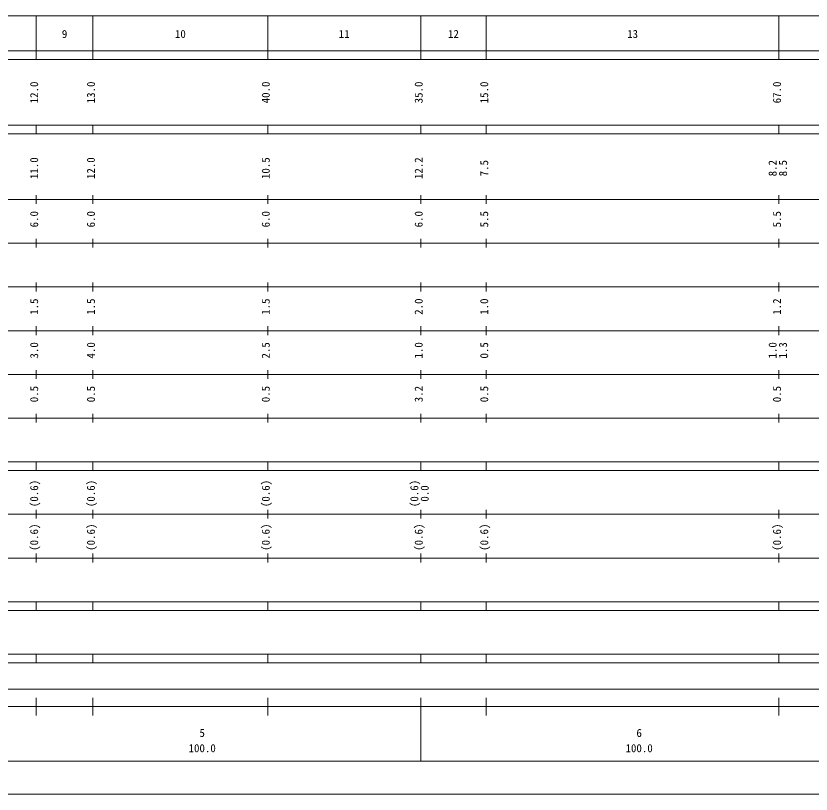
# Model space of a CAD drawing. Units: millimetres on the paper, enlarged 1000 times. Extents: x 40000 to 680000, y 20000 to 380000.
# Drawn here: x 275364 to 457348, y 20000 to 198000 of the extents above; entities that cross this region are included whole.
import ezdxf
from ezdxf.enums import TextEntityAlignment as Align

# ---------------------------------------------------------------- set-up
doc = ezdxf.new("R2010")
doc.units = ezdxf.units.MM
doc.header["$LTSCALE"] = 1000
doc.layers.add('S-BGD-HTXT', color=7, linetype='Continuous', lineweight=13)
doc.layers.add('S-TTL', color=2, linetype='Continuous', lineweight=13)
doc.styles.add('ＭＳ ゴシック', font='')
doc.styles.get('ＭＳ ゴシック').set_extended_font_data('MS Gothic')

msp = doc.modelspace()

# ---------------------------------------------------------------- linework, layer by layer
at = {"layer": 'S-BGD-HTXT'}
for p, q in [((68000, 198000), (579000, 198000)), ((280000, 188000), (280000, 198000)), ((293000, 188000), (293000, 198000)), ((333000, 188000), (333000, 198000)), ((368000, 188000), (368000, 198000)), ((383000, 188000), (383000, 198000)), ((450000, 188000), (450000, 198000)), ((40000, 190000), (579000, 190000)), ((40000, 188000), (579000, 188000)), ((40000, 173000), (579000, 173000)), ((280000, 171000), (280000, 173000)), ((293000, 171000), (293000, 173000)), ((333000, 171000), (333000, 173000)), ((368000, 171000), (368000, 173000)), ((383000, 171000), (383000, 173000)), ((450000, 171000), (450000, 173000)), ((40000, 171000), (579000, 171000)), ((280000, 155000), (280000, 157000)), ((293000, 155000), (293000, 157000)), ((333000, 155000), (333000, 157000)), ((368000, 155000), (368000, 157000)), ((383000, 155000), (383000, 157000)), ((450000, 155000), (450000, 157000)), ((40000, 156000), (579000, 156000)), ((46000, 146000), (579000, 146000)), ((280000, 145000), (280000, 147000)), ((293000, 145000), (293000, 147000)), ((333000, 145000), (333000, 147000)), ((368000, 145000), (368000, 147000)), ((383000, 145000), (383000, 147000)), ((450000, 145000), (450000, 147000)), ((280000, 135000), (280000, 137000)), ((293000, 135000), (293000, 137000)), ((333000, 135000), (333000, 137000)), ((368000, 135000), (368000, 137000)), ((383000, 135000), (383000, 137000)), ((450000, 135000), (450000, 137000)), ((52000, 136000), (579000, 136000)), ((46000, 126000), (579000, 126000)), ((280000, 125000), (280000, 127000)), ((293000, 125000), (293000, 127000)), ((333000, 125000), (333000, 127000)), ((368000, 125000), (368000, 127000)), ((383000, 125000), (383000, 127000)), ((450000, 125000), (450000, 127000)), ((280000, 115000), (280000, 117000)), ((293000, 115000), (293000, 117000)), ((333000, 115000), (333000, 117000)), ((368000, 115000), (368000, 117000)), ((383000, 115000), (383000, 117000)), ((450000, 115000), (450000, 117000)), ((52000, 116000), (579000, 116000)), ((56750, 106000), (579000, 106000)), ((280000, 105000), (280000, 107000)), ((293000, 105000), (293000, 107000)), ((333000, 105000), (333000, 107000)), ((368000, 105000), (368000, 107000)), ((383000, 105000), (383000, 107000)), ((450000, 105000), (450000, 107000)), ((56750, 96000), (579000, 96000)), ((280000, 94000), (280000, 96000)), ((293000, 94000), (293000, 96000)), ((333000, 94000), (333000, 96000)), ((368000, 94000), (368000, 96000)), ((383000, 94000), (383000, 96000)), ((450000, 94000), (450000, 96000)), ((40000, 94000), (579000, 94000)), ((49000, 84000), (579000, 84000)), ((280000, 83000), (280000, 85000)), ((293000, 83000), (293000, 85000)), ((333000, 83000), (333000, 85000)), ((368000, 83000), (368000, 85000)), ((383000, 83000), (383000, 85000)), ((450000, 83000), (450000, 85000)), ((280000, 73000), (280000, 75000)), ((293000, 73000), (293000, 75000)), ((333000, 73000), (333000, 75000)), ((368000, 73000), (368000, 75000)), ((383000, 73000), (383000, 75000)), ((450000, 73000), (450000, 75000)), ((40000, 74000), (579000, 74000)), ((40000, 64000), (579000, 64000)), ((280000, 62000), (280000, 64000)), ((293000, 62000), (293000, 64000)), ((333000, 62000), (333000, 64000)), ((368000, 62000), (368000, 64000)), ((383000, 62000), (383000, 64000)), ((450000, 62000), (450000, 64000)), ((55250, 62000), (579000, 62000)), ((55250, 52000), (579000, 52000)), ((280000, 50000), (280000, 52000)), ((293000, 50000), (293000, 52000)), ((333000, 50000), (333000, 52000)), ((368000, 50000), (368000, 52000)), ((383000, 50000), (383000, 52000)), ((450000, 50000), (450000, 52000)), ((40000, 50000), (579000, 50000)), ((71000, 44000), (565000, 44000)), ((280000, 38000), (280000, 42000)), ((293000, 38000), (293000, 42000)), ((333000, 38000), (333000, 42000)), ((368000, 27500), (368000, 42000)), ((383000, 38000), (383000, 42000)), ((450000, 38000), (450000, 42000)), ((40000, 40000), (579000, 40000)), ((68000, 27500), (579000, 27500))]:
    msp.add_line(p, q, dxfattribs=at)
at = {"layer": 'S-TTL'}
msp.add_line((40000, 20000), (680000, 20000), dxfattribs=at)

# ---------------------------------------------------------------- texts
at = {"layer": 'S-BGD-HTXT', "style": 'ＭＳ ゴシック'}
for s, p in [('9', (285875, 192405)), ('10', (311750, 192405)), ('11', (349250, 192405)), ('12', (374250, 192405)), ('13', (415250, 192405)), ('5', (317375, 32523)), ('6', (417375, 32523)), ('100.0', (314875, 29033)), ('100.0', (414875, 29033))]:
    msp.add_text(s, height=1833, dxfattribs=at).set_placement(p, align=Align.BOTTOM_LEFT)
for s, p in [('12.0', (281000, 178000)), ('13.0', (294000, 178000)), ('40.0', (334000, 178000)), ('35.0', (369000, 178000)), ('15.0', (384000, 178000)), ('67.0', (451000, 178000)), ('11.0', (281000, 160674)), ('12.0', (294000, 160674)), ('10.5', (334000, 160674)), ('12.2', (369000, 160674)), ('7.5', (384000, 161299)), ('8.2', (450000, 161299)), ('8.5', (452370, 161299)), ('6.0', (281000, 149625)), ('6.0', (294000, 149625)), ('6.0', (334000, 149625)), ('6.0', (369000, 149625)), ('5.5', (384000, 149625)), ('5.5', (451000, 149625)), ('1.5', (281000, 129625)), ('1.5', (294000, 129625)), ('1.5', (334000, 129625)), ('2.0', (369000, 129625)), ('1.0', (384000, 129625)), ('1.2', (451000, 129625)), ('3.0', (281000, 119625)), ('4.0', (294000, 119625)), ('2.5', (334000, 119625)), ('1.0', (369000, 119625)), ('0.5', (384000, 119625)), ('1.0', (450000, 119625)), ('1.3', (452370, 119625)), ('0.5', (281000, 109625)), ('0.5', (294000, 109625)), ('0.5', (334000, 109625)), ('3.2', (369000, 109625)), ('0.5', (384000, 109625)), ('0.5', (451000, 109625)), ('(0.6)', (281000, 85639)), ('(0.6)', (294000, 85639)), ('(0.6)', (334000, 85639)), ('(0.6)', (368000, 85639)), ('0.0', (370370, 86889)), ('(0.6)', (281000, 75639)), ('(0.6)', (294000, 75639)), ('(0.6)', (334000, 75639)), ('(0.6)', (369000, 75639)), ('(0.6)', (384000, 75639)), ('(0.6)', (451000, 75639))]:
    msp.add_text(s, height=1833, rotation=90, dxfattribs=at).set_placement(p, align=Align.BOTTOM_LEFT)

doc.saveas('drawing.dxf')
